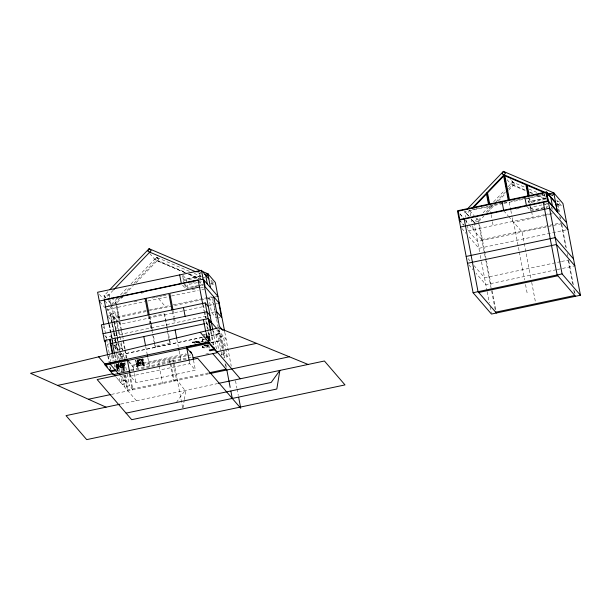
<?xml version="1.0" encoding="UTF-8"?>
<svg xmlns="http://www.w3.org/2000/svg" width="611" height="611" viewBox="0 0 611 611"><rect width="100%" height="100%" fill="white"/><g stroke="black" fill="none" stroke-linecap="round" stroke-linejoin="round"><path stroke-width="0.46" stroke-dasharray="3.06 2.29" d="M117.335 367.822C116.541 371.908 119.122 370.106 117.816 366.608C120.588 368.349 116.075 373.153 116.762 367.807L123.239 366.86L123.437 369.304L124.293 367.791M207.74 338.723C208.29 337.539 209.069 337.914 208.458 340.617M143.486 364.4L142.89 364.469L142.271 361.949L136.52 363.194L142.287 361.949L143.394 364.584L143.386 362.376L143.081 364.645L143.478 364.347M142.218 359.169L142.111 360.605L141.867 358.756M138.01 363.782L137.918 365.768L136.52 363.224L137.704 365.92L137.116 360.437L138.857 360.093M209.695 340.617C207.259 319.232 211.918 353.815 209.344 337.631M143.066 360.261L142.592 359.199L143.104 360.2L142.63 359.207L143.066 360.261L142.126 360.597L142.203 359.047M116.823 365.577L116.8 363.912M120.527 363.369L120.848 365.042L121.108 364.637M209.856 341.075L209.787 339.609M122.307 365.722L123.231 367.7L122.299 365.653L116.586 366.493L117.709 368.616L118.626 365.79M206.151 337.249C208.122 336.814 204.57 335.034 206.755 334.53M208.397 338.8L208.572 340.289L209.183 336.707L208.817 339.197L208.504 338.104L208.511 340.243L208.55 338.968C206.808 339.556 209.367 338.318 209.29 337.646M143.921 366.149C144.578 366.707 141.225 363.942 142.989 362.774C141.912 362.285 145.494 369.785 143.845 363.629L137.215 364.996L137.635 363.598L143.356 362.369L136.482 364.171L136.979 366.692L137.834 367.555L137.643 365.179L138.392 364.675L137.635 365.256L138.139 367.203M208.611 340.205L208.427 339.006L208.847 339.892M208.855 339.708L208.748 338.273M209.695 340.556L209.794 339.8M137.803 365.409L137.33 365.027L138.094 367.28M206.358 335.569L206.518 336.531M136.986 364.232L137.07 364.087M137.971 360.108L138.735 362.522L138.262 360.047M142.31 359.176L142.485 361.72L142.012 359.237M209.138 336.905C209.611 337.86 206.617 338.357 208.84 338.547C208.886 339.021 207.098 337.234 208.855 338.968M121.513 364.706L116.296 365.729L124.018 364.729L123.01 367.807L123.781 366.623M142.142 359.299L142.287 359.879L141.462 360.185L142.073 359.955M199.461 342.817L197.109 342.221L199.026 342.236M117.029 366.776C115.716 370.778 126.844 367.295 123.857 364.958M118.313 366.531L118.358 366.806M123.728 365.913L123.75 366.065M142.05 360.024L141.905 359.1M137.658 363.606L137.597 364.5L137.536 363.652M207.824 345.597L207.748 344.749M202.47 346.788C202.615 348.736 209.206 347.758 207.587 345.284M117.671 368.334L117.266 367.692M122.643 367.15L123.391 367.272L117.648 368.127L118.717 363.453M137.215 361.04L137.223 360.353L137.46 361.521L142.088 360.246M142.455 362.888L142.409 363.071M123.72 366.6L124.896 362.01M143.944 366.02C145.502 360.414 138.605 368.013 137.582 364.889C136.597 365.042 138.109 364.683 137.231 364.95M137.88 365.325L137.887 364.874L137.612 365.233M143.318 364.209L142.546 364.08L143.272 363.965M208.779 338.372L209.206 336.714M141.859 359.436L142.019 360.421M202.44 341.412L203.081 339.22L206.808 339.395M120.856 365.027L120.802 364.683M137.345 360.734C136.833 359.566 137.651 362.697 137.36 360.719M206.434 336.73C206.213 338.288 207.091 335.76 206.732 336.203C207.19 337.493 205.922 337.028 206.419 336.63M206.228 336.951L206.197 336.47M137.414 361.498L137.185 360.375L137.437 361.506M123.628 365.027L124.377 363.178L123.995 364.736M209.26 337.784L208.97 340.61M207.205 337.486L207.358 337.799M209.031 338.715L208.993 339.158M137.139 360.582L142.676 359.337L143.073 360.139M206.755 336.249C206.373 337.776 206.976 336.21 206.358 336.501M206.869 336.753L206.801 336.333M137.803 359.52L138.048 361.46L138.109 359.528M207.114 337.83L206.503 334.446M207.305 337.837L207.205 337.364M142.149 359.344L142.409 360.543M208.84 339.495L208.855 338.906L208.672 340.121L208.863 338.631M208.786 339.074C208.649 337.684 207.198 337.975 208.809 338.723L208.641 338.127M182.987 407.957L184.209 400.518M184.362 399.586L185.881 390.292M206.976 338.234L207.213 334.515L203.379 334.477M203.165 337.608L201.355 342.191M138.361 361.406L138.147 359.833M142.691 359.405L143.02 360.261L142.691 359.245M142.592 359.215L142.852 359.94M123.674 366.226L123.567 366.783M122.719 366.951L121.734 366.776L123.376 367.31L121.665 362.728M206.465 334.996L206.694 334.454M199.217 342.42L197.109 342.221L199.171 342.588M116.289 364.324C115.762 364.95 123.032 363.14 121.91 363.362M123.888 365.072L118.488 365.745M204.609 345.864L206.694 345.368L203.891 345.719M208.443 340.823L208.45 339.082M137.001 359.566L137.276 361.132M203.066 339.693L201.767 342.175M206.381 336.34L206.663 334.5L206.052 336.012M207.862 345.551L202.898 346.475L202.608 346.078M142.89 363.27L143.089 363.774L141.103 359.474L135.26 360.704L137.055 364.576M207.129 337.776L206.48 334.492M208.939 338.066L209.161 337.616M208.916 338.005L209.344 337.57M209.084 337.028L208.527 339.12M208.771 338.868L208.847 338.845M206.816 336.928L206.51 337.15M205.724 341.412L205.945 340.885M205.983 341.526L206.159 341.106M206.243 340.686L205.846 341.549M209.038 337.677L208.649 338.975M198.43 342.488C198.468 343.046 197.559 342.511 199.69 342.595M185.148 272.689L155.309 259.965L156.492 257.315L155.255 255.879M210.612 283.55L214.117 285.047L214.713 283.718M525.277 190.617L511.376 184.69L512.568 182.04L510.116 179.199M138.033 365.836L137.666 365.653M137.292 361.384L137.139 360.765M117.22 364.37L116.831 364.347M121.222 363.744L120.848 363.766M202.111 342.145L202.126 341.106L206.342 341.305M121.642 363.339L121.459 362.789M118.244 366.913L124.27 365.661L124.72 368.189L123.72 369.388L123.292 369.174M123.98 366.081L124.27 365.668L116.793 366.753M208.481 340.182L208.519 339.036M123.178 366.944L117.274 368.051M176.342 402.504L185.041 390.467L177.411 380.447M136.963 363.377L136.574 363.178M142.707 363.217C138.521 363.171 135.039 364.462 138.109 367.387M104.58 298.558L104.053 295.77L108.59 290.973M113.272 290.202L106.085 297.702L104.023 295.747L108.995 294.723L110.851 296.877M111.431 304.354L116.655 298.901M120.573 294.808L127.76 287.315M131.021 283.901L156.492 257.315L189.853 271.544M120.237 297.725L115.632 302.537L118.29 316.46L118.992 317.285L116.334 303.354L122.643 296.77M123.529 294.288L130.769 286.727M134.061 283.29L156.439 259.927L186.095 272.598M125.255 294.044L133.45 285.49M136.085 282.74L158.554 259.27L155.469 255.688M469.294 216.485L466.85 213.644L470.119 210.222M479.566 251.709L473.96 222.343L478.543 217.562M483.125 212.781L490.32 205.265M493.589 201.851L504.717 190.235M507.985 186.821L512.568 182.04L525.597 187.6M478.199 220.479L481.499 217.035M486.119 212.208L492.718 205.319M496.017 201.874L505.916 191.541M508.551 188.784L512.514 184.652L525.437 190.158M478.642 221.572L483.881 216.103M487.486 212.338L495.002 204.494M498.271 201.08L505.473 193.565M508.596 190.296L514.63 184.003L511.567 180.444M117.373 368.074L115.991 364.645M208.046 338.227L208.328 338.089M136.52 363.201L136.933 363.293M140.003 360.001L137.292 360.505L142.821 359.558M206.442 345.246L203.83 345.467M208.58 338.242L208.046 338.318L208.733 338.471M202.081 341.511L201.599 341.9L202.378 341.305L202.042 341.541M207.618 337.639L205.907 337.555M196.001 342.466L198.338 342.152L197.193 342.152M198.483 342.908L198.101 342.565M202.539 341.098L202.554 341.282M142.592 359.367L141.057 359.764M143.073 363.698L143.356 363.835M142.592 359.199L137.819 360.429L137.865 360.047M192.45 342.114L195.467 341.732L201.515 342.183M142.47 361.659L142.676 361.17L142.478 361.712M138.109 360.551L138.346 361.391M141.943 359.543L141.851 359.39M138.353 362.14L138.43 362.537L138.659 362.17M137.842 362.476L143.142 361.338L137.903 362.728M137.689 365.79L143.417 364.362L142.821 358.229M472.41 209.458L475.137 208.878M476.045 208.687L487.883 206.182M489.984 205.739L492.772 205.151M493.703 204.952L502.998 202.989M503.922 202.791L508.573 201.813M511.621 201.164L525.559 198.216M529.538 197.376L545.012 194.107M502.983 203.6L464.78 211.681L465.826 217.142M503.884 203.41L525.46 198.85M526.361 198.659L545.233 194.672M528.225 197.674L531.165 201.088L547.968 197.536M546.265 198.384L529.042 202.02L526.018 198.506M516.41 209.031L519.174 208.443M183.094 275.477L186.034 278.899L202.844 275.347M201.141 276.187L183.919 279.83L181.498 277.02M183.628 280.678L200.439 277.127M547.227 203.814L532.288 206.976L532.845 209.917L547.784 206.762M471.516 219.502L473.96 222.343L478.909 221.297L475.847 217.745M556.789 203.15L558.011 204.578L561.31 203.875M116.136 298.496L118.939 297.901M119.871 297.71L122.666 297.114M141.324 293.173L144.12 292.577M188.898 283.114L191.694 282.519M192.633 282.328L195.428 281.732M527.094 206.633L530.73 210.848L547.044 207.404M197.429 282.61L187.157 284.779L187.722 287.728L203.593 284.367M198.361 282.412L202.096 281.625M115.586 303.514L111.462 304.385L108.346 300.765M182.574 285.146L185.599 288.659L193.756 286.933M194.665 286.742L197.384 286.169M198.292 285.979L202.821 285.016M211.169 283.305L213.644 282.786M544.386 214.751L468.431 230.805L465.994 218.058M545.119 214.591L548.884 213.797M549.717 213.621L552.481 213.04M134.237 301.811L137.04 301.223M151.963 298.069L154.759 297.473M155.69 297.274L158.493 296.686M159.425 296.488L162.221 295.892M163.152 295.701L165.955 295.105M192.075 289.583L194.871 288.995M200.469 287.812L203.264 287.216M551.343 214.247L513.63 222.221L519.136 251.068M107.528 309.525L144.807 301.643M147.923 300.986L168.384 296.663M171.515 295.999L198.224 290.355M201.867 289.583L205.586 288.797M107.666 316.154L112.607 315.108L114.013 322.471M146.258 310.548L113.417 317.491L116.075 331.452M149.649 309.83L169.934 305.546M173.234 304.843L211.375 296.786M481.85 239.604L560.951 222.885M208.809 297.885L213.751 303.621L216.561 318.339L211.62 312.595L208.809 297.885L212.109 297.183M214.217 297.152L114.12 318.316L106.704 309.701M215.148 296.954L217.944 296.366M561.662 223.702L477.611 241.467L467.209 229.385M108.254 316.842L111.194 320.256L116.136 319.209L119.649 337.6M151.612 328.993L149.336 317.04L164.168 313.909L164.878 314.726L167.33 327.603M182.872 310.923L120.375 324.135L118.534 321.997M183.812 310.724L204.334 306.386M208.993 305.401L213.659 304.415M214.591 304.217L217.394 303.621M566.061 229.912L478.917 248.333L469.126 236.961M211.62 312.595L215.736 311.725M206.335 316.215L106.215 337.379L103.564 334.301M217.386 318.163L219.853 317.644M107.528 344.245L109.377 343.856M205.792 323.471L207.641 323.082M113.279 345.582L118.221 344.535M114.456 346.949L116.808 349.683L121.749 348.637L120.695 343.122M154.247 342.786L154.95 346.468L169.782 343.329L170.492 344.153L168.384 333.117M202.195 337.371L125.935 353.494L124.697 352.066M205.922 336.585L219.868 333.637L216.179 329.344M125.988 353.563L202.256 337.44M205.976 336.653L219.929 333.698M560.547 261.691L484.531 277.761L474.128 265.678M561.478 261.493L569.819 259.736M123.773 356.335L118.824 357.382L116.709 354.922L121.65 353.876L122.704 359.39M210.948 342.664L221.182 340.503L212.559 330.49M211.001 342.725L221.235 340.556M556.293 269.734L485.844 284.627L476.053 273.254M557.224 269.535L574.836 265.816M129.12 361.689L132.213 365.279L185.973 353.906M187.088 354.693L132.396 366.256L132.213 365.279M128.073 361.231L133.099 367.081L186.867 355.709M187.798 355.518L190.579 354.93M172.89 360.727L170.393 361.254L174.043 380.401L176.541 379.874L173.234 362.552M120.848 372.038L123.613 371.457M130.754 369.945L187.302 357.993M188.089 357.825L191.938 357.015M205.838 354.075L208.618 353.486M130.876 370.892L187.485 358.978M221.304 354.418L224.604 353.723L227.284 356.839L223.985 357.534M130.449 376.208L189.777 363.667L195.428 370.228L136.093 382.769L130.449 376.208L130.097 374.36M125.683 375.017L127.264 383.288L122.322 384.334L120.741 376.063M129.891 374.031L132.915 389.849L129.379 385.747L124.438 386.794L122.33 375.765M208.473 372.909L127.264 390.078L124.423 375.185M111.408 394.401L208.618 373.848M120.779 404.054L217.6 383.586M192.755 342.053L192.473 342.29M142.607 363.805L142.997 363.637L142.584 363.667M138.957 360.223L138.155 360.36L138.758 360.269C137.422 361.261 137.933 359.612 137.971 361.284M196.612 341.801L199.912 342.145L199.209 341.908M120.841 364.981L120.818 363.324M197.735 342.206C205.724 342.679 187.63 340.93 199.316 342.55M197.559 342.343L197.177 342.282M195.451 343.099L194.497 343.229M199.026 341.916L195.306 341.748L196.421 341.793M117.969 368.448C117.343 369.708 118.534 364.622 118.565 365.699M122.91 367.7L123.246 367.326L122.872 367.685M205.128 337.746L207.694 337.868M202.837 339.586L203.127 339.242M203.226 339.586L206.48 339.747M116.617 366.485L117.029 366.707L116.579 366.539M204.234 345.612L203.914 345.536M137.59 365.638L137.261 365.034M136.925 363.339L136.559 363.27M204.578 345.223L205.8 345.406L204.479 345.177M198.346 342.908L197.987 342.527L198.224 342.863M529.073 189.082L536.893 192.412M542.102 194.634L545.577 196.116M556.873 200.935L559.477 202.05M529.737 191.999L533.189 193.466M538.352 195.673L546.104 198.98M529.622 192.465L533.098 193.947M536.473 195.39L546.127 199.507M557.423 204.326L561.769 206.174L556.873 200.492M197.689 272.59L202.921 274.82M194.237 273.415L201.263 276.409M202.142 276.783L204.777 277.906M210.917 280.525L212.674 281.274M189.578 274.087L200.92 278.937M188.662 274.186L199.194 278.677M185.057 272.674L157.149 260.744L156.439 259.927M188.539 274.163L199.01 278.639M136.902 364.446L136.49 364.171L136.856 364.408M117.816 366.638L118.198 366.913L117.885 366.646M203.921 334.416L204.418 336.806M202.34 341.442L202.157 341.396M512.568 182.04L514.63 184.003M466.85 213.644L464.78 211.681L468.454 215.943M473.96 222.343L476.03 224.306L471.745 219.326M156.492 257.315L158.554 259.27M546.715 202.944L547.891 204.311M543.301 202.378L546.975 206.64M512.514 184.652L513.217 185.469M507.092 179.71L511.376 184.69M529.905 206.503L532.845 209.917M503.747 210.734L508.085 215.775M508.642 216.424L522.107 232.065L530.982 278.593M475.236 217.035L469.729 210.635L471.119 217.921M459.915 213.629L463.589 217.898M460.052 214.186L463.054 217.676M464.803 219.807L468.477 224.077M469.088 224.787L482.553 240.429M459.235 219.731L464.047 225.314M459.251 220.143L463.535 225.123M461.786 228.43L466.071 233.41M468.011 258.568L470.455 261.409M468.706 264.723L472.99 269.703M211.032 281.457L214.117 285.047M199.904 271.926L201.08 273.293M198.789 280.9L203.119 285.925M184.782 284.306L187.722 287.728M217.562 329.512L226.177 339.525M205.097 316.475L206.327 317.903M149.741 253.504L155.309 259.965M206.403 323.341L208.252 325.487M222.633 343.42L225.322 346.536M158.623 298.726L165.329 306.516M149.336 317.04L150.039 317.865L152.498 330.734M154.95 346.468L155.652 347.285L155.125 344.528M111.462 297.595L116.411 303.339L122.437 334.95M108.559 300.574L112.882 305.599M104.023 295.747L105.902 297.924M99.463 294.41L103.167 298.718M104.939 300.864L109.59 306.256M110.186 306.951L119.069 317.269M106.864 308.44L117.915 321.279M99.883 301.781L104.855 307.547M102.946 326.709L104.534 328.55M111.156 336.333L113.623 339.197M114.234 339.907L116.701 342.771M117.312 343.481L124.086 351.348M113.699 344.627L118.626 350.347M121.085 353.211L125.392 358.214M117.511 350.5L116.128 343.825M120.55 375.498L127.264 383.288M136.444 400.74L115.586 376.513L116.541 377.636M119.817 381.432L120.779 382.555M142.997 360.223L142.714 359.558M121.726 363.492L121.589 363.018M141.072 359.459L135.26 360.704M202.233 346.254C201.454 349.24 208.695 347.949 207.862 345.956M121.681 363.324L121.536 362.873M142.798 359.39L142.997 359.81M202.485 347.544L202.883 347.812L202.447 347.308M136.581 363.331L136.749 363.759M142.34 360.437L142.187 359.894M121.123 364.92L120.81 363.339M138.269 361.223L138.147 360.757M138.201 360.345L138.3 360.818M558.011 204.578L559.401 211.864M560.44 217.325L560.791 219.15M561.837 224.634L566.275 247.898M567.336 253.481L567.871 256.269M568.757 260.928L573.378 285.116M574.439 290.706L575.325 295.357M557.308 203.753L558.866 211.948M559.737 216.508L560.088 218.326M561.135 223.809L565.572 247.073M568.054 260.103L572.667 284.298M573.737 289.881L574.798 295.464M551.97 207.48L552.313 209.306M551.267 206.663L551.611 208.481M544.6 194.275L545.562 199.323L528.752 202.875L527.789 197.827M531.165 201.088L531.486 202.768M529.057 198.094L530.447 205.38M530.615 206.289L532.7 217.218M530.05 207.32L530.73 210.848M531.692 282.313L535.595 302.789M519.312 251.999L524.643 279.914M525.529 284.566L527.476 294.808M509.276 202.272L510.666 209.558M510.842 210.467L512.056 216.844M512.232 217.76L512.927 221.403M489.503 206.457L490.893 213.743M491.068 214.652L492.283 221.029M492.458 221.938L493.153 225.581M479.604 224.94L486.28 259.965M486.463 260.897L491.427 286.956M492.138 290.676L496.399 313.008M478.55 222.297L491.435 289.858M491.611 290.783L495.513 311.259M480.277 255.429L481.338 261.012M481.514 261.943L487.02 290.79M487.196 291.722L489.327 302.888M490.037 306.607L491.282 313.122M471.287 218.83L472.509 225.207M472.677 226.116L473.372 229.759M235.495 380.752L236.9 388.092M237.076 389.008L238.298 395.432M224.779 332.178L231.264 366.188M227.284 356.839L223.359 336.241L218.41 337.287L221.09 351.333M224.604 353.723L220.67 333.125L215.729 334.171L218.761 350.088M219.036 329.046L222.816 348.835M222.946 349.523L224.741 358.955M225.787 364.408L226.498 368.15M212.651 298.451L222.236 348.698M222.946 352.425L224.016 358.008M225.077 363.591L225.612 366.379M221.266 352.264L222.16 356.946M212.926 330.574L216.439 348.965M211.139 331.368L213.949 346.116M199.637 272.926L200.714 278.601M210.635 331.506L213.27 345.33M203.455 305.004L204.525 310.609M204.708 311.541L210.589 342.374M202.791 304.377L204.043 310.961M204.211 311.824L205.273 317.407M205.915 320.767L209.917 341.732M206.388 332.376L207.442 337.906M208.847 345.276L209.374 348.041M205.884 332.506L206.946 338.036M208.175 344.489L209.054 349.095M186.034 278.899L186.836 283.099M184.759 284.245L185.599 288.659M182.666 275.637L183.911 282.152M193.488 360.078L195.428 370.228M189.25 360.895L189.777 363.667M173.15 310.793L174.372 317.231M174.547 318.148L175.426 322.745M172.165 310.999L173.394 317.437M173.57 318.354L174.441 322.952M176.862 339.151L178.267 346.513M179.145 351.111L180.726 359.383M167.506 328.519L168.208 332.201M173.837 361.72L173.478 359.848L158.646 362.98L159.005 364.851M174.013 362.659L182.834 408.889M164.168 313.909L166.452 325.862M166.627 326.778L167.33 330.459M167.506 331.376L168.911 338.731M169.087 339.655L169.782 343.329M169.522 360.681L169.881 362.552M170.057 363.492L173.455 381.279M153.544 336.256L154.95 343.611M159.181 365.79L162.579 383.578M149.42 315.811L151.001 324.082M151.177 325.006L151.696 327.763M151.788 329.917L152.49 333.591M152.666 334.515L154.071 341.87M148.435 316.017L150.008 324.296M150.184 325.212L150.711 327.97M145.746 346.689L147.144 354.044M147.847 357.725L149.428 365.997M133.099 367.081L134.16 372.618M134.336 373.542L136.093 382.769M122.612 335.882L123.323 339.601M123.506 340.533L125.102 348.904M125.278 349.836L126.874 358.214M118.358 316.445L120.665 328.542M120.848 329.474L121.91 335.057M122.971 340.64L124.575 349.018M124.751 349.95L126.347 358.321M129.364 374.146L132.205 389.031M117.289 322.348L115.532 313.168L110.591 314.214L117.602 350.951M117.465 323.272L118.862 330.62M119.038 331.536L120.97 341.641M121.138 342.557L124.644 360.933M124.82 361.849L126.401 370.129M127.103 373.802L129.379 385.747M123.407 363.071L124.988 371.343M111.645 305.309L116.25 329.482M116.426 330.414L121.933 359.26M122.643 362.98L124.239 371.358M124.95 375.078L127.966 390.895M116.258 332.384L118.206 342.618M118.389 343.55L121.406 359.367M122.116 363.087L123.712 371.465M108.987 294.678L109.522 297.511M109.697 298.405L111.653 308.654M114.188 323.387L115.762 331.666M115.937 332.583L117.87 342.695M119.527 352.845L120.757 359.276M121.459 362.957L123.04 371.228M123.735 374.902L124.789 380.416L119.848 381.463L118.969 376.865M117.778 351.875L119.351 360.139M120.054 363.82L121.635 372.091M110.446 314.046L112.225 323.356M112.401 324.281L113.822 331.727M113.997 332.659L115.067 338.242M115.242 339.174L115.953 342.893M111.194 320.256L111.721 323.013M111.897 323.937L113.478 332.208M113.654 333.132L114.7 338.647M114.876 339.571L116.808 349.683M114.944 346.086L117.572 359.871M118.29 363.194L120.039 372.389M109.522 324.861L110.95 332.338M111.126 333.27L112.905 342.611M115.227 354.762L116.296 360.368M117.007 364.103L118.435 371.58M109.239 324.433L112.05 339.143M112.225 340.067L112.577 341.9M108.85 324.235L112.47 343.199M114.532 354.013L115.8 360.673M116.51 363.95L117.915 371.351M113.081 354.976L114.135 360.505M114.837 364.194L115.716 368.8M112.577 355.113L113.631 360.635M114.509 365.248L114.86 367.089M111.576 355.403L112.63 360.918M103.908 325.281L106.39 338.311M106.574 339.242L109.232 353.196M109.407 354.128L110.828 361.575M108.33 355.976L109.56 362.43M110.438 367.035L110.965 369.8M107.826 356.114L108.888 361.643M109.766 366.249L110.293 369.013M207.87 344.665C208.611 346.827 203.196 347.155 202.47 346.162M209.191 336.653L209.275 337.967L209.199 336.608M118.374 367.318L117.992 367.532L118.358 367.387M208.87 340.014L208.802 340.411L208.87 340.014M117.694 368.082L118.16 367.898L117.694 368.082M118.748 367.471L118.183 367.86L118.748 367.471M123.078 363.957L124.239 363.217L123.078 363.957M192.289 342.206L196.123 342.481L192.289 342.206M194.046 342.03L194.046 342.03M116.785 367.807L117.205 368.112L116.8 367.814M136.2 361.834L136.727 361.972L136.238 361.849"/><path stroke-width="0.92" d="M202.065 344.26L202.142 344.459M206.709 276.432L207.893 273.781L149.076 248.7L109.896 289.606M549.182 195.734L548.831 193.908L553.772 192.87L552.588 195.512L502.196 174.02L503.388 171.378L553.772 192.87L562.952 203.532L580.45 295.243L491.458 314.054L473.097 292.73L457.463 210.787L546.455 191.969L555.636 202.638M113.921 289.522L151.146 250.663L149.076 248.7L147.893 251.35L196.169 271.941M467.4 208.947L503.388 171.378L505.45 173.333L472.082 208.175M472.799 208.282L486.501 193.977L488.441 204.143M208.847 278.921L201.431 270.306L97.607 292.257L103.733 324.349M197.445 271.635L199.316 271.246M459.251 220.143L548.243 201.332L566.603 222.656M204.578 274.522L207.877 273.82L210.535 287.75M99.295 301.086L203.119 279.135L217.944 296.366M460.557 227.009L549.556 208.198L567.917 229.522M105.543 306.905L168.827 293.532L171.989 310.083M199.484 287.048L169.812 293.318L172.974 309.876M208.359 306.6L205.181 302.911L101.357 324.861L104.351 340.556L105.405 341.786M466.17 256.437L555.17 237.626L573.53 258.949M103.038 333.69L206.862 311.74L210.039 315.429M467.484 263.303L556.476 244.492L574.836 265.816M104.351 340.556L208.175 318.606L216.325 328.069M110.308 343.657L204.563 323.731M209.497 322.684L211.353 322.295M208.595 342L104.764 363.95L98.646 356.832M130.013 371.121L113.325 374.65L105.207 365.218L105.016 364.24L127.264 359.535L128.501 360.971M189.074 359.978L186.592 346.995L208.84 342.29L209.031 343.267L217.149 352.7L193.045 357.802M105.207 365.218L209.031 343.267M473.097 292.73L562.089 273.911L580.45 295.243M478.749 292.501L557.851 275.782M110.644 370.854L115.387 369.854L116.067 370.64L111.317 371.641L109.659 369.632M57.564 385.419L113.142 373.672L113.325 374.65M256.513 343.359L216.966 351.722L217.149 352.7M209.405 372.71L226.146 369.174M495.697 312.19L574.798 295.464M88.412 399.258L110.492 394.591M209.542 373.649L289.339 356.778M119.863 404.245L66.034 415.625L86.701 439.622L345.001 384.915L324.418 361.002L218.532 383.387M126.065 413.135L271.169 382.455L279.869 370.419L276.821 389.024L131.716 419.696L97.157 379.553L197.72 358.298L240.749 408.278L238.649 397.272M308.097 364.454L218.555 327.84L30.55 373.298L106.039 407.163M544.279 192.633L527.247 185.362L529.179 195.528M575.509 296.289L557.148 274.958L543.301 202.378M496.399 313.008L478.039 291.684L464.192 219.097M207.893 273.781L215.293 282.435L224.604 331.254M219.257 303.232L205.136 286.826L203.822 279.96M216.561 311.549L221.503 317.292L218.7 302.582M223.038 330.528L219.364 326.266L213.751 296.839M200.217 332.269L240.268 378.789M212.636 353.486L226.849 369.991L230.171 387.427M186.592 346.995L187.829 348.43M190.304 351.302L191.541 352.738M186.783 347.972L192.434 354.533L193.313 359.153M105.52 341.236L104.84 340.449L107.651 355.19M118.702 373.344L119.939 374.78M110.148 364.171L118.267 373.604M105.016 364.24L107.337 366.936M113.745 374.383L114.99 375.826M553.772 192.87L557.423 211.994M550.794 197.422L552.481 206.251M546.639 192.58L548.235 200.92L557.24 211.383L555.651 203.051L546.562 192.503L458.158 211.169L459.747 219.509L547.555 200.943L545.967 192.61M546.455 191.969L562.089 273.911M526.438 184.362L528.706 196.261M528.171 196.711L525.903 184.789L504.846 175.815L509.406 199.721M524.803 197.101L526.491 205.93M504.037 174.807L508.932 200.439M508.222 199.973L503.663 176.067L487.532 192.9L489.808 204.822M501.959 201.378L503.647 210.207M486.883 192.725L489.151 204.624M230.874 391.101L232.272 398.441M205.67 275.233L207.358 284.062M201.431 270.306L212.758 329.65M208.847 319.393L210.963 330.452M214.301 347.957L214.652 349.798L209.901 350.806L209.229 350.019L213.972 349.011L213.621 347.17M205.181 302.911L210.459 330.582M202.791 304.377L198.117 279.891L104.183 299.749L108.705 323.463M203.425 319.606L205.708 331.59M179.68 274.912L181.368 283.733M183.422 307.509L185.11 316.338M175.113 329.955L176.686 338.234M178.618 348.346L178.97 350.187M146.082 298.336L149.244 314.886M145.097 298.55L148.259 315.1M143.814 336.577L145.571 345.773M147.32 354.968L147.671 356.801M127.264 359.535L129.922 373.443M112.401 342.847L114.402 353.318M112.73 353.135L110.263 340.235L109.59 339.449L112.401 354.189"/></g></svg>
